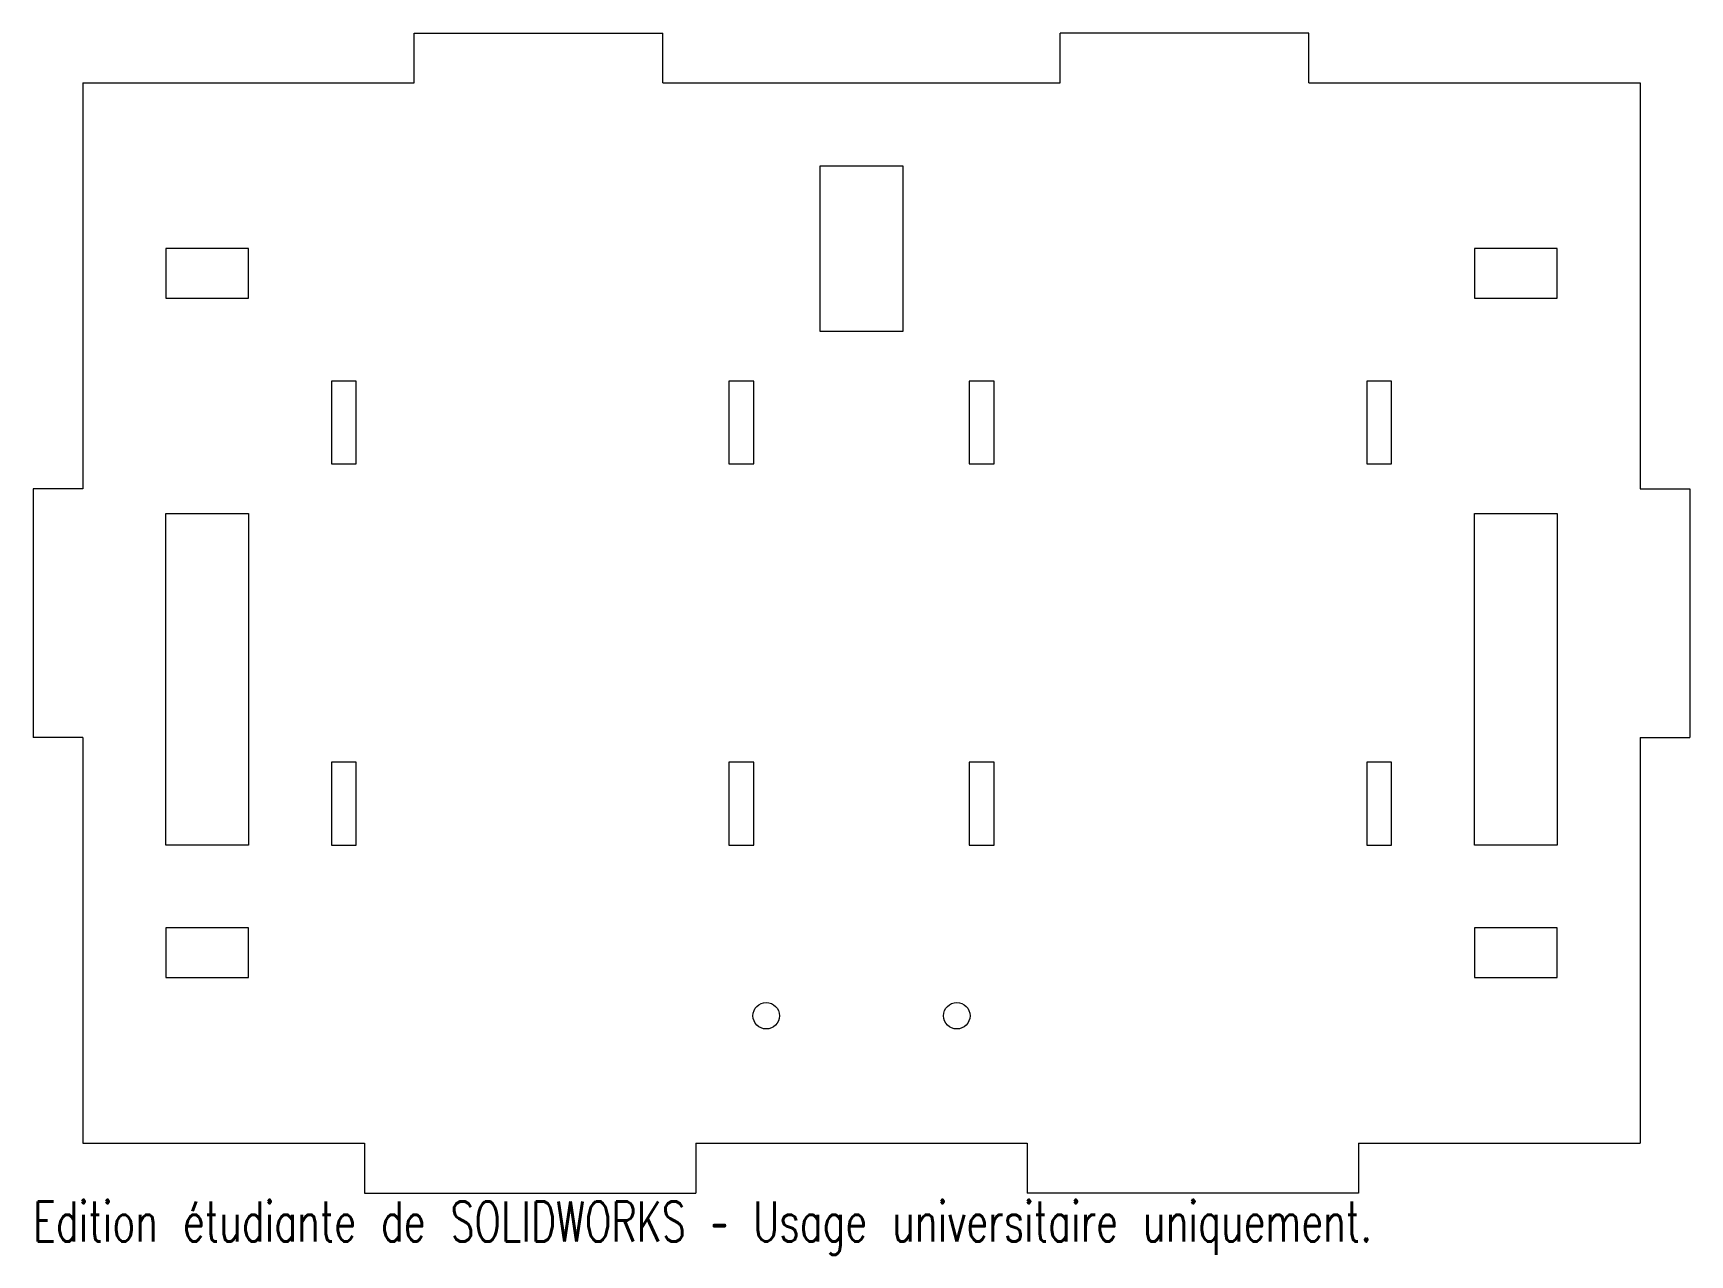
# Model space of a CAD drawing. Header units: millimetres. Extents: x -100 to 100, y -77 to 70.
import ezdxf

# ---------------------------------------------------------------- set-up
doc = ezdxf.new("R2010")
doc.units = ezdxf.units.MM
doc.styles.add('SLDTEXTSTYLE0', font='TXT', dxfattribs={"width": 0.7, "bigfont": 'bigfont'})

msp = doc.modelspace()

# ---------------------------------------------------------------- linework, layer by layer
at = {"color": 7, "linetype": 'Continuous', "lineweight": 15}
for p, q in [((-54, 64), (-54, 70)), ((-54, 70), (-24, 70)), ((-24, 64), (-24, 70)), ((24, 64), (24, 70)), ((54, 70), (24, 70)), ((54, 64), (54, 70)), ((-94, 64), (-94, 15)), ((-94, 64), (-54, 64)), ((-24, 64), (24, 64)), ((54, 64), (94, 64)), ((94, 64), (94, 15)), ((-5, 54), (5, 54)), ((-5, 34), (-5, 54)), ((5, 54), (5, 34)), ((-84, 44), (-84, 38)), ((-74, 44), (-84, 44)), ((-74, 38), (-74, 44)), ((84, 44), (74, 44)), ((74, 44), (74, 38)), ((84, 38), (84, 44)), ((-84, 38), (-74, 38)), ((74, 38), (84, 38)), ((5, 34), (-5, 34)), ((-61, 28), (-64, 28)), ((-64, 28), (-64, 18)), ((-61, 18), (-61, 28)), ((-13, 28), (-16, 28)), ((-16, 28), (-16, 18)), ((-13, 18), (-13, 28)), ((13, 28), (13, 18)), ((16, 28), (13, 28)), ((16, 18), (16, 28)), ((64, 28), (61, 28)), ((61, 28), (61, 18)), ((64, 18), (64, 28)), ((-64, 18), (-61, 18)), ((-16, 18), (-13, 18)), ((13, 18), (16, 18)), ((61, 18), (64, 18)), ((-100, 15), (-100, -15)), ((-94, 15), (-100, 15)), ((94, 15), (100, 15)), ((100, 15), (100, -15)), ((-84, 12), (-74, 12)), ((-84, -28), (-84, 12)), ((-74, 12), (-74, -28)), ((74, 12), (84, 12)), ((74, -28), (74, 12)), ((84, 12), (84, -28)), ((-94, -15), (-100, -15)), ((-94, -15), (-94, -64)), ((94, -15), (100, -15)), ((94, -15), (94, -64)), ((-61, -18), (-64, -18)), ((-64, -18), (-64, -28)), ((-61, -28), (-61, -18)), ((-13, -18), (-16, -18)), ((-16, -18), (-16, -28)), ((-13, -28), (-13, -18)), ((16, -18), (13, -18)), ((13, -18), (13, -28)), ((16, -28), (16, -18)), ((61, -18), (61, -28)), ((64, -18), (61, -18)), ((64, -28), (64, -18)), ((-74, -28), (-84, -28)), ((-64, -28), (-61, -28)), ((-16, -28), (-13, -28)), ((13, -28), (16, -28)), ((61, -28), (64, -28)), ((84, -28), (74, -28)), ((-74, -38), (-84, -38)), ((-84, -38), (-84, -44)), ((-74, -44), (-74, -38)), ((84, -38), (74, -38)), ((74, -38), (74, -44)), ((84, -44), (84, -38)), ((-84, -44), (-74, -44)), ((74, -44), (84, -44)), ((-94, -64), (-60, -64)), ((-60, -64), (-60, -70)), ((-20, -64), (20, -64)), ((-20, -64), (-20, -70)), ((20, -64), (20, -70)), ((60, -64), (94, -64)), ((60, -64), (60, -70)), ((-60, -70), (-20, -70)), ((60, -70), (20, -70))]:
    msp.add_line(p, q, dxfattribs=at)
for centre in [(-11.5, -48.6), (11.5, -48.6)]:
    msp.add_circle(centre, 1.6, dxfattribs=at)

# ---------------------------------------------------------------- texts
at = {"color": 7, "linetype": 'Continuous', "insert": (-100, -71.02), "char_height": 4.8336, "attachment_point": 1, "style": 'SLDTEXTSTYLE0'}
msp.add_mtext('Edition étudiante de SOLIDWORKS – Usage universitaire uniquement.', dxfattribs=at)

doc.saveas('drawing.dxf')
